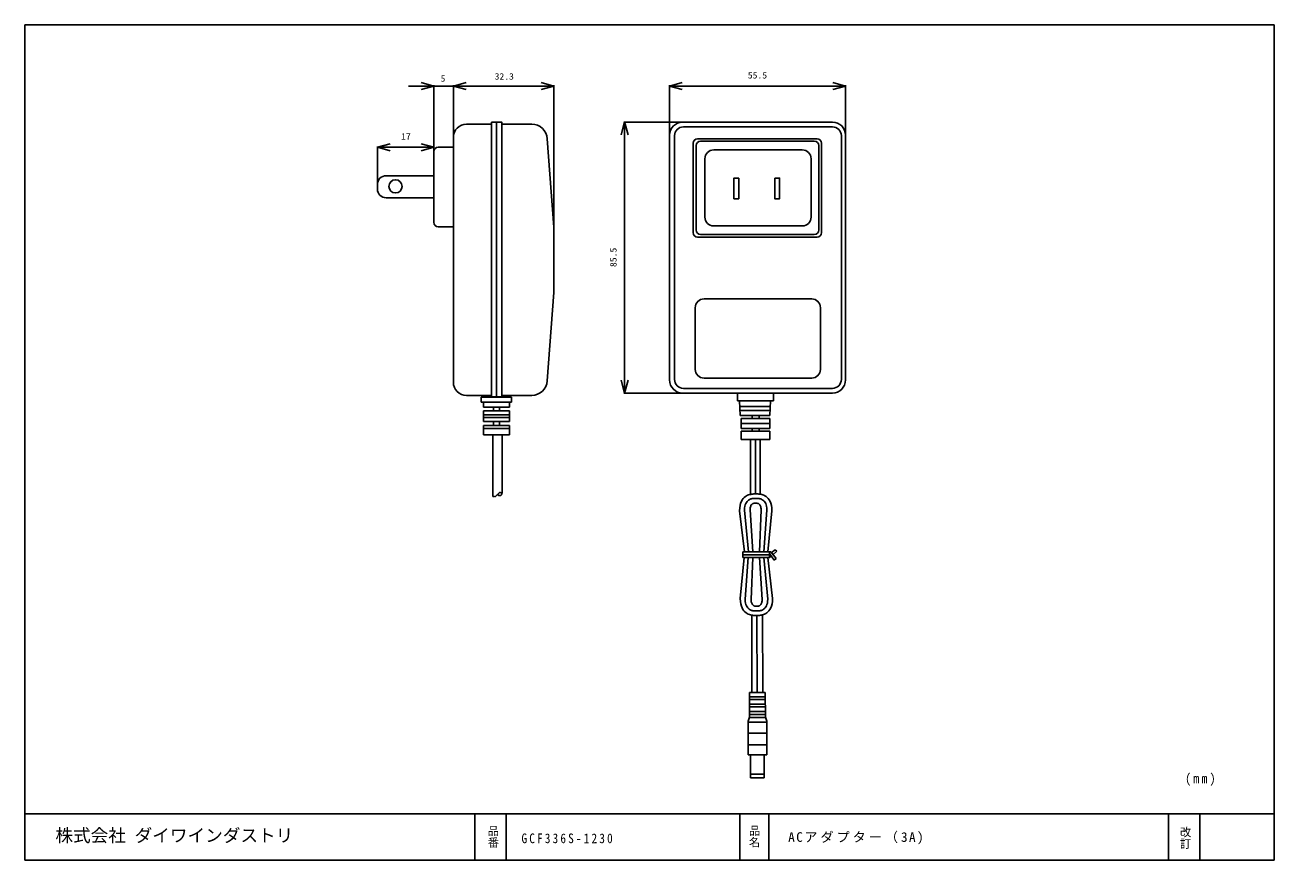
# Model space of a CAD drawing. Units: millimetres on the paper. Extents: x -142 to 142, y -98 to 91.
import ezdxf
from ezdxf.enums import TextEntityAlignment as Align

# ---------------------------------------------------------------- set-up
doc = ezdxf.new("R2010")
doc.units = ezdxf.units.MM
for name, color, linetype in [('0-0_0', 4, 'Continuous'), ('0-1_外形線', 4, 'Continuous'), ('0-5_枠', 4, 'Continuous'), ('0-E_レイヤー', 4, 'Continuous')]:
    doc.layers.add(name, color=color, linetype=linetype)
doc.styles.add('@ＭＳ ゴシック', font='')
doc.styles.add('ＭＳ ゴシック', font='')
doc.styles.get('@ＭＳ ゴシック').set_extended_font_data('@MS Gothic')
doc.styles.get('ＭＳ ゴシック').set_extended_font_data('MS Gothic')

msp = doc.modelspace()

# ---------------------------------------------------------------- linework, layer by layer
at = {"layer": '0-0_0'}
for p, q in [((-48.981, 77.542), (-54.728, 77.542)), ((-48.981, 77.542), (-51.879, 78.318)), ((-48.981, 77.542), (-51.879, 76.765)), ((-44.536, 77.542), (-48.997, 77.542)), ((-48.981, 62.68), (-48.981, 77.722)), ((-44.536, 77.542), (-41.638, 78.318)), ((-44.536, 65.936), (-44.536, 77.722)), ((-44.536, 77.542), (-36.261, 77.542)), ((-44.536, 77.542), (-41.638, 76.765)), ((-21.701, 77.542), (-36.292, 77.542)), ((-21.701, 77.542), (-24.599, 78.318)), ((-21.701, 77.542), (-24.599, 76.765)), ((-21.711, 45.539), (-21.711, 77.722)), ((4.557, 77.542), (7.455, 78.318)), ((4.557, 66.408), (4.557, 77.722)), ((4.557, 77.542), (21.4, 77.542)), ((4.557, 77.542), (7.455, 76.765)), ((44.517, 77.542), (21.421, 77.542)), ((44.517, 77.542), (41.619, 78.318)), ((44.517, 77.542), (41.619, 76.765)), ((44.517, 66.408), (44.517, 77.722)), ((-35.881, 68.874), (-41.536, 68.874)), ((-34.723, 69.327), (-34.723, 6.955)), ((-33.564, 68.874), (-26.735, 68.874)), ((-5.648, 69.365), (-6.424, 66.467)), ((7.495, 69.345), (-5.828, 69.345)), ((-5.648, 69.365), (-4.872, 66.467)), ((-5.648, 69.365), (-5.648, 35.412)), ((41.517, 69.345), (7.557, 69.345)), ((-44.536, 10.254), (-44.536, 65.874)), ((-21.711, 45.477), (-23.235, 65.539)), ((4.557, 10.786), (4.557, 66.345)), ((5.687, 10.866), (5.687, 66.266)), ((10.604, 65.531), (10.604, 65.51)), ((10.904, 65.556), (38.064, 65.556)), ((43.559, 66.266), (43.559, 10.866)), ((44.517, 66.345), (44.517, 10.786)), ((-61.79, 55.236), (-61.79, 63.797)), ((-61.788, 63.617), (-58.891, 64.394)), ((-61.788, 63.617), (-59.62, 63.617)), ((-61.788, 63.617), (-58.891, 62.841)), ((-59.62, 63.617), (-56.951, 63.617)), ((-48.959, 63.617), (-56.93, 63.617)), ((-48.959, 63.617), (-51.857, 64.394)), ((-48.959, 63.617), (-51.857, 62.841)), ((-48.981, 46.574), (-48.981, 62.617)), ((-44.536, 63.617), (-47.981, 63.617)), ((9.904, 44.236), (9.904, 64.556)), ((10.604, 63.999), (10.604, 44.836)), ((37.417, 64.999), (11.604, 64.999)), ((34.702, 63.022), (14.582, 63.022)), ((38.417, 63.999), (38.417, 44.836)), ((39.064, 64.556), (39.064, 44.236)), ((12.582, 47.742), (12.582, 61.022)), ((36.702, 47.742), (36.702, 61.022)), ((-48.981, 57.174), (-59.79, 57.174)), ((-61.79, 54.165), (-61.79, 55.174)), ((-48.981, 52.165), (-59.79, 52.165)), ((-44.536, 45.574), (-47.981, 45.574)), ((-21.711, 30.651), (-21.711, 45.477)), ((34.702, 45.742), (14.582, 45.742)), ((38.064, 43.236), (10.904, 43.236)), ((37.417, 43.836), (11.604, 43.836)), ((-5.648, 7.805), (-5.648, 35.428)), ((-21.711, 30.651), (-23.235, 10.588)), ((36.822, 29.182), (12.382, 29.182)), ((10.382, 13.182), (10.382, 27.182)), ((38.822, 13.182), (38.822, 27.182)), ((-5.648, 7.805), (-6.424, 10.703)), ((-5.648, 7.805), (-4.872, 10.703)), ((41.559, 8.866), (7.687, 8.866)), ((36.822, 11.182), (12.382, 11.182)), ((-35.881, 7.254), (-41.536, 7.254)), ((-38.198, 5.697), (-38.198, 6.895)), ((-38.198, 6.895), (-31.338, 6.895)), ((-31.338, 5.697), (-38.198, 5.697)), ((-37.684, 5.7), (-37.684, 4.557)), ((-33.564, 7.254), (-26.735, 7.254)), ((-31.779, 4.557), (-31.779, 5.7)), ((-31.338, 6.895), (-31.338, 5.697)), ((7.495, 7.786), (-5.828, 7.786)), ((7.557, 7.786), (41.517, 7.786)), ((20.004, 7.786), (20.004, 5.99)), ((20.004, 5.99), (28.164, 5.99)), ((20.464, 5.99), (20.608, 2.72)), ((27.339, 2.72), (27.497, 5.99)), ((28.164, 5.99), (28.164, 7.786)), ((-37.684, 4.557), (-31.779, 4.557)), ((-37.684, 1.337), (-37.684, 3.774)), ((-37.684, 3.774), (-31.779, 3.774)), ((-35.441, 3.774), (-35.441, 4.557)), ((-34.086, 3.774), (-34.086, 4.557)), ((-31.779, 3.774), (-31.779, 1.337)), ((20.518, 4.761), (27.411, 4.761)), ((20.608, 3.857), (27.394, 3.857)), ((-37.684, 2.83), (-31.779, 2.83)), ((-37.684, 2.267), (-31.779, 2.267)), ((-31.779, 1.337), (-37.684, 1.337)), ((-37.684, -1.722), (-37.684, 0.413)), ((-37.684, 0.413), (-31.779, 0.413)), ((-35.441, 0.413), (-35.441, 1.323)), ((-34.086, 0.413), (-34.086, 1.323)), ((-31.779, 0.413), (-31.779, -1.722)), ((20.608, 2.72), (27.339, 2.72)), ((20.808, -0.274), (20.808, 2.03)), ((20.808, 2.03), (27.288, 2.03)), ((20.808, 0.896), (27.339, 0.896)), ((23.275, 2.72), (23.275, 2.03)), ((24.894, 2.72), (24.894, 2.03)), ((27.288, 2.03), (27.288, -0.274)), ((-37.684, -0.243), (-31.779, -0.243)), ((-31.779, -1.722), (-37.684, -1.722)), ((-35.551, -15.705), (-35.551, -1.722)), ((-33.475, -14.971), (-33.475, -1.722)), ((27.288, -0.274), (20.808, -0.274)), ((20.808, -2.721), (20.808, -0.89)), ((20.808, -0.89), (27.288, -0.89)), ((27.288, -2.721), (20.808, -2.721)), ((22.926, -2.721), (22.926, -15.385)), ((23.275, -0.274), (23.275, -0.919)), ((24.048, -2.721), (24.048, -15.14)), ((24.894, -0.274), (24.894, -0.919)), ((25.116, -2.721), (25.116, -15.284)), ((27.288, -0.89), (27.288, -2.721)), ((20.447, -18.969), (21.569, -28.277)), ((21.569, -18.775), (22.479, -28.277)), ((22.839, -18.732), (23.432, -28.277)), ((24.956, -28.277), (25.337, -18.732)), ((25.972, -28.277), (26.67, -18.775)), ((26.903, -28.277), (27.792, -18.969)), ((21.163, -29.559), (21.163, -28.277)), ((21.163, -28.277), (27.216, -28.277)), ((27.216, -28.277), (27.216, -29.559)), ((27.576, -28.277), (27.216, -28.277)), ((28.736, -29.787), (27.576, -28.277)), ((27.731, -28.411), (28.508, -27.781)), ((28.88, -28.132), (28.014, -28.918)), ((28.508, -27.781), (28.88, -28.132)), ((21.502, -29.559), (20.612, -38.868)), ((21.163, -28.918), (27.216, -28.918)), ((27.216, -29.559), (21.163, -29.559)), ((22.433, -29.559), (21.734, -39.062)), ((23.449, -29.559), (23.067, -39.106)), ((25.565, -39.106), (24.973, -29.559)), ((26.835, -39.062), (25.925, -29.559)), ((27.957, -38.868), (26.835, -29.559)), ((27.216, -29.559), (27.667, -29.187)), ((27.25, -28.619), (28.321, -30.135)), ((28.321, -30.135), (28.736, -29.787)), ((25.643, -42.443), (25.715, -60.163)), ((23.207, -42.587), (23.207, -60.209)), ((24.35, -42.659), (24.422, -60.209)), ((22.735, -60.209), (22.73, -65.863)), ((22.735, -60.209), (26.291, -60.209)), ((22.735, -61.212), (26.291, -61.212)), ((22.735, -61.826), (26.291, -61.826)), ((26.304, -65.863), (26.291, -60.209)), ((22.735, -62.905), (26.291, -62.905)), ((22.735, -63.518), (26.291, -63.518)), ((22.735, -64.578), (26.291, -64.578)), ((22.735, -65.191), (26.291, -65.191)), ((22.73, -65.863), (22.375, -66.761)), ((22.375, -66.761), (22.375, -74.36)), ((22.375, -66.991), (26.625, -66.991)), ((22.735, -65.89), (26.291, -65.89)), ((26.625, -66.769), (26.304, -65.863)), ((26.625, -74.36), (26.625, -66.769)), ((22.375, -69.467), (26.625, -69.467)), ((22.375, -72.093), (26.625, -72.093)), ((22.375, -74.36), (26.625, -74.36)), ((22.964, -74.36), (22.964, -79.609)), ((26.013, -79.609), (26.013, -74.36)), ((22.964, -78.761), (26.013, -78.761)), ((22.964, -79.609), (26.013, -79.609))]:
    msp.add_line(p, q, dxfattribs=at)
for points in [[(-35.881, 69.327), (-33.564, 69.327), (-33.564, 6.967), (-35.881, 6.944)], [(20.257, 56.622), (19.176, 56.622), (19.176, 51.942), (20.257, 51.942)], [(28.448, 56.622), (28.448, 51.942), (29.527, 51.942), (29.527, 56.622)]]:
    msp.add_lwpolyline(points, close=True, dxfattribs=at)
for points in [[(7.687, 68.266), (7.847, 68.266), (41.559, 68.266)], [(-35.585, -15.657), (-35.577, -15.66), (-35.554, -15.67), (-35.518, -15.684), (-35.472, -15.7), (-35.417, -15.716), (-35.356, -15.73), (-35.291, -15.74), (-35.223, -15.743), (-35.156, -15.738), (-35.091, -15.724), (-35.027, -15.7), (-34.966, -15.668), (-34.906, -15.629), (-34.847, -15.584), (-34.789, -15.535), (-34.731, -15.482), (-34.675, -15.427), (-34.618, -15.371), (-34.562, -15.314), (-34.506, -15.258), (-34.451, -15.203), (-34.397, -15.149), (-34.346, -15.096), (-34.296, -15.045), (-34.25, -14.996), (-34.206, -14.95), (-34.167, -14.907), (-34.13, -14.868), (-34.094, -14.835), (-34.053, -14.81), (-34.003, -14.796), (-33.941, -14.797), (-33.861, -14.813), (-33.759, -14.849), (-33.631, -14.907), (-33.473, -14.989)], [(-33.515, -14.917), (-33.52, -15.01), (-33.532, -15.092), (-33.55, -15.163), (-33.575, -15.225), (-33.604, -15.278), (-33.636, -15.324), (-33.671, -15.362), (-33.707, -15.394), (-33.743, -15.419), (-33.779, -15.44), (-33.814, -15.456), (-33.848, -15.468), (-33.882, -15.477), (-33.914, -15.483), (-33.945, -15.486), (-33.976, -15.488), (-34.005, -15.489), (-34.033, -15.489), (-34.06, -15.489), (-34.086, -15.488), (-34.111, -15.488), (-34.136, -15.486), (-34.161, -15.484), (-34.185, -15.48), (-34.21, -15.475), (-34.235, -15.469), (-34.26, -15.46), (-34.287, -15.45), (-34.314, -15.437), (-34.341, -15.42), (-34.369, -15.399), (-34.398, -15.374), (-34.427, -15.343), (-34.456, -15.306), (-34.486, -15.262), (-34.516, -15.211)], [(27.792, -18.969), (27.763, -18.306), (27.68, -17.73), (27.551, -17.234), (27.384, -16.811), (27.185, -16.454), (26.961, -16.157), (26.721, -15.912), (26.472, -15.712), (26.221, -15.552), (25.974, -15.423), (25.732, -15.323), (25.494, -15.248), (25.259, -15.195), (25.028, -15.159), (24.799, -15.137), (24.571, -15.125), (24.345, -15.121), (24.12, -15.121), (23.894, -15.121), (23.668, -15.125), (23.441, -15.137), (23.212, -15.159), (22.98, -15.195), (22.746, -15.248), (22.508, -15.323), (22.266, -15.423), (22.018, -15.552), (21.767, -15.712), (21.518, -15.912), (21.278, -16.157), (21.055, -16.454), (20.856, -16.811), (20.688, -17.234), (20.559, -17.73), (20.477, -18.306), (20.447, -18.969)], [(26.67, -18.775), (26.65, -18.319), (26.593, -17.923), (26.503, -17.582), (26.387, -17.291), (26.248, -17.046), (26.093, -16.841), (25.927, -16.673), (25.754, -16.536), (25.579, -16.425), (25.408, -16.337), (25.239, -16.268), (25.074, -16.217), (24.911, -16.18), (24.75, -16.155), (24.591, -16.14), (24.433, -16.132), (24.276, -16.13), (24.12, -16.129), (23.963, -16.13), (23.806, -16.132), (23.648, -16.14), (23.489, -16.155), (23.328, -16.18), (23.165, -16.217), (23, -16.268), (22.832, -16.337), (22.66, -16.425), (22.486, -16.536), (22.313, -16.673), (22.146, -16.841), (21.991, -17.046), (21.853, -17.291), (21.736, -17.582), (21.647, -17.923), (21.589, -18.319), (21.569, -18.775)], [(25.337, -18.732), (25.327, -18.47), (25.299, -18.242), (25.255, -18.045), (25.198, -17.878), (25.13, -17.736), (25.054, -17.618), (24.973, -17.521), (24.888, -17.442), (24.802, -17.379), (24.718, -17.328), (24.636, -17.288), (24.555, -17.259), (24.475, -17.237), (24.397, -17.223), (24.319, -17.214), (24.242, -17.21), (24.165, -17.208), (24.088, -17.208), (24.011, -17.208), (23.935, -17.21), (23.857, -17.214), (23.779, -17.223), (23.701, -17.237), (23.621, -17.259), (23.54, -17.288), (23.458, -17.328), (23.374, -17.379), (23.288, -17.442), (23.203, -17.521), (23.122, -17.618), (23.046, -17.736), (22.978, -17.878), (22.921, -18.045), (22.877, -18.242), (22.849, -18.47), (22.839, -18.732)], [(20.612, -38.868), (20.641, -39.531), (20.724, -40.107), (20.853, -40.604), (21.021, -41.027), (21.22, -41.383), (21.443, -41.681), (21.683, -41.926), (21.932, -42.125), (22.183, -42.286), (22.43, -42.414), (22.673, -42.514), (22.911, -42.589), (23.145, -42.643), (23.377, -42.679), (23.606, -42.701), (23.833, -42.712), (24.059, -42.716), (24.285, -42.717), (24.51, -42.716), (24.736, -42.712), (24.963, -42.701), (25.192, -42.679), (25.424, -42.643), (25.658, -42.589), (25.897, -42.514), (26.139, -42.414), (26.386, -42.286), (26.637, -42.125), (26.886, -41.926), (27.126, -41.681), (27.349, -41.383), (27.548, -41.027), (27.716, -40.604), (27.845, -40.107), (27.928, -39.531), (27.957, -38.868)], [(21.734, -39.062), (21.754, -39.518), (21.812, -39.914), (21.901, -40.255), (22.018, -40.546), (22.156, -40.792), (22.311, -40.996), (22.478, -41.165), (22.651, -41.302), (22.825, -41.413), (22.997, -41.501), (23.165, -41.569), (23.331, -41.621), (23.494, -41.658), (23.654, -41.683), (23.813, -41.698), (23.971, -41.705), (24.128, -41.708), (24.285, -41.709), (24.441, -41.708), (24.598, -41.705), (24.756, -41.698), (24.915, -41.683), (25.076, -41.658), (25.239, -41.621), (25.404, -41.569), (25.573, -41.501), (25.744, -41.413), (25.919, -41.302), (26.092, -41.165), (26.258, -40.996), (26.413, -40.792), (26.552, -40.546), (26.668, -40.255), (26.758, -39.914), (26.815, -39.518), (26.835, -39.062)], [(23.067, -39.106), (23.077, -39.368), (23.105, -39.596), (23.149, -39.793), (23.206, -39.96), (23.274, -40.102), (23.35, -40.219), (23.432, -40.317), (23.516, -40.395), (23.602, -40.459), (23.686, -40.51), (23.768, -40.549), (23.849, -40.579), (23.929, -40.6), (24.008, -40.615), (24.085, -40.623), (24.163, -40.628), (24.24, -40.629), (24.316, -40.63), (24.393, -40.629), (24.47, -40.628), (24.547, -40.623), (24.625, -40.615), (24.704, -40.6), (24.783, -40.579), (24.864, -40.549), (24.947, -40.51), (25.031, -40.459), (25.116, -40.395), (25.201, -40.317), (25.282, -40.219), (25.358, -40.102), (25.426, -39.96), (25.483, -39.793), (25.527, -39.596), (25.555, -39.368), (25.565, -39.106)]]:
    msp.add_lwpolyline(points, dxfattribs=at)
msp.add_circle((-57.684, 54.74), 1.5, dxfattribs=at)
for centre, radius, start, end in [((-41.536, 65.874), 3, 90, 180), ((-26.738, 65.366), 3.507, 2.82948, 89.95062), ((7.557, 66.345), 3, 90, 180), ((7.687, 66.266), 2, 90, 180), ((41.517, 66.345), 3, 0, 90), ((41.559, 66.266), 2, 0, 90), ((10.904, 64.556), 1, 90, 180), ((38.064, 64.556), 1, 0, 90), ((-47.981, 62.617), 1, 90, 180), ((11.604, 63.999), 1, 90, 180), ((14.582, 61.022), 2, 90, 180), ((34.702, 61.022), 2, 0, 90), ((37.417, 63.999), 1, 0, 90), ((-59.79, 55.174), 2, 90, 180), ((-59.79, 54.165), 2, 180, 270), ((-47.981, 46.574), 1, 180, 270), ((14.582, 47.742), 2, 180, 270), ((34.702, 47.742), 2, 270, 0), ((10.904, 44.236), 1, 180, 270), ((11.604, 44.836), 1, 180, 270), ((37.417, 44.836), 1, 270, 0), ((38.064, 44.236), 1, 270, 0), ((12.382, 27.182), 2, 90, 180), ((36.822, 27.182), 2, 0, 90), ((12.382, 13.182), 2, 180, 270), ((36.822, 13.182), 2, 270, 0), ((-41.536, 10.254), 3, 180, 270), ((-26.738, 10.761), 3.507, 270.04938, 357.17052), ((7.557, 10.786), 3, 180, 270), ((7.687, 10.866), 2, 180, 270), ((41.517, 10.786), 3, 270, 0), ((41.559, 10.866), 2, 270, 0)]:
    msp.add_arc(centre, radius, start, end, dxfattribs=at)
at = {"layer": '0-5_枠'}
for p, q in [((-141.803, -98.28), (-141.803, 91.405)), ((141.803, -87.795), (-141.803, -87.791)), ((-39.681, -87.959), (-39.681, -98.28)), ((-32.546, -87.959), (-32.546, -98.28)), ((20.51, -87.959), (20.51, -98.28)), ((27.092, -87.959), (27.092, -98.28)), ((117.874, -87.959), (117.874, -98.28)), ((124.987, -87.959), (124.987, -98.28)), ((141.803, -98.28), (-141.803, -98.28))]:
    msp.add_line(p, q, dxfattribs=at)
msp.add_lwpolyline([(-141.803, 91.405), (141.803, 91.405), (141.803, -98.28)], dxfattribs=at)

# ---------------------------------------------------------------- texts
at = {"layer": '0-0_0', "style": 'ＭＳ ゴシック'}
msp.add_text('5', height=1.466, dxfattribs=at).set_placement((-47.372, 78.086), align=Align.BOTTOM_LEFT)
at = {"layer": '0-0_0', "style": 'ＭＳ ゴシック', "width": 1.1}
for s, p in [('32.3', (-35.166, 78.55)), ('55.5', (22.322, 78.81)), ('17', (-56.402, 64.904))]:
    msp.add_text(s, height=1.466, dxfattribs=at).set_placement(p, align=Align.BOTTOM_LEFT)
msp.add_text('85.5', height=1.466, rotation=90, dxfattribs=at).set_placement((-7.044, 36.422), align=Align.BOTTOM_LEFT)
at = {"layer": '0-1_外形線', "char_height": 2.199, "attachment_point": 7, "style": 'ＭＳ ゴシック'}
for s, insert in [('\\T1.39;\\W0.85;GCF336S-1230', (-29.07, -94.487)), ('\\T1.22;ACアダプター（3A)', (31.492, -94.745))]:
    msp.add_mtext(s, dxfattribs=dict(at, insert=insert))
at = {"layer": '0-5_枠', "style": '@ＭＳ ゴシック', "width": 1.05}
for s, p in [('品番', (-36.978, -90.321)), ('品名', (22.342, -90.279)), ('改訂', (120.192, -90.595))]:
    msp.add_text(s, height=1.833, rotation=270, dxfattribs=at).set_placement(p, align=Align.BOTTOM_LEFT)
at = {"layer": '0-5_枠', "insert": (121.616, -81.414), "char_height": 2.199, "attachment_point": 7, "style": 'ＭＳ ゴシック'}
msp.add_mtext('\\T1.38;\\W0.9;(mm)', dxfattribs=at)
at = {"layer": '0-E_レイヤー', "style": 'ＭＳ ゴシック'}
msp.add_text('株式会社 ダイワインダストリ', height=2.933, dxfattribs=at).set_placement((-134.895, -95.032), align=Align.BOTTOM_LEFT)

doc.saveas('drawing.dxf')
